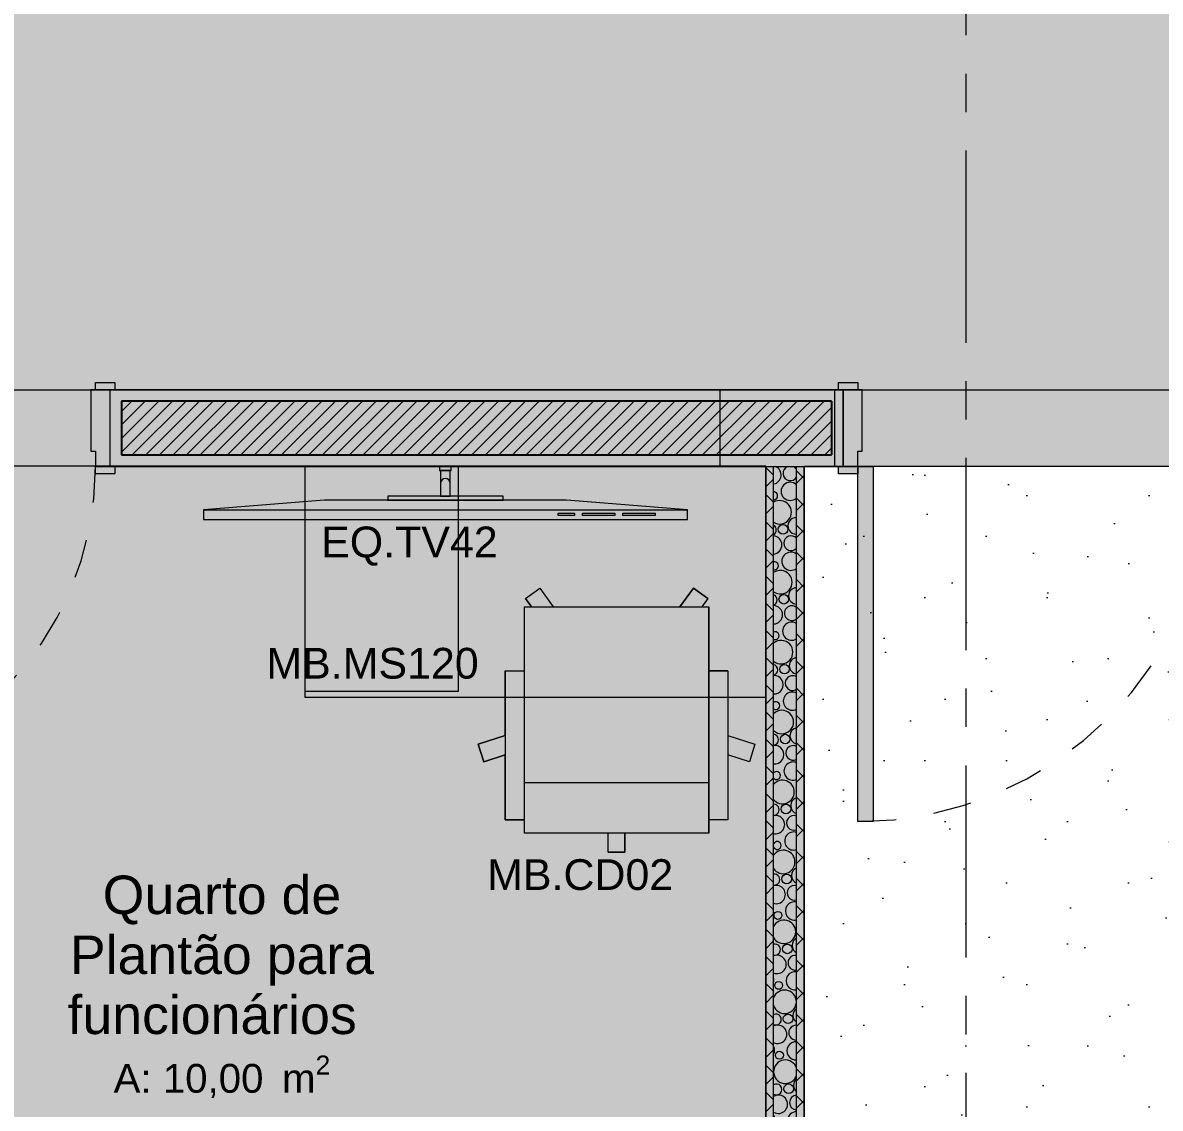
# Model space of a CAD drawing. Header units: metres. Extents: x -77 to 21.6, y -70.6 to -27.7.
# Drawn here: x -62.594 to -59.633, y -40.074 to -37.249 of the extents above; entities that cross this region are included whole.
import ezdxf

# ---------------------------------------------------------------- set-up
doc = ezdxf.new("R2010")
doc.units = ezdxf.units.M
doc.header["$MEASUREMENT"] = 0
doc.linetypes.add('Dashed', pattern=[0.07, 0.045, -0.025])
doc.linetypes.add('Dot & Dashed', pattern=[0.6, 0.5, -0.05, 0, -0.05])
for name, color, linetype, lineweight in [('0_Caneta_No__99', 7, 'Continuous', 20), ('Concreto moldado in loco_Pilares.IFC Model_Caneta_No__241', 7, 'Continuous', 13), ('Concreto moldado in loco_Pilares.IFC Model_Caneta_No__4', 7, 'Continuous', 20), ('LAJES.EST_Caneta_No__96', 252, 'Continuous', 0), ('MOBILIÁRIO_Caneta_No__96', 252, 'Continuous', 0), ('NOTAS-LAYOUT.EXEC_Caneta_No__99', 7, 'Continuous', 20), ('PAREDE CONSTRUIR_Caneta_No__241', 7, 'Continuous', 13), ('PAREDE CONSTRUIR_Caneta_No__3', 7, 'Continuous', 25), ('PAREDE CONSTRUIR_Caneta_No__83', 84, 'Continuous', 0), ('PAREDE CONSTRUIR_Caneta_No__96', 252, 'Continuous', 0), ('Portas Archicad_Caneta_No__241', 7, 'Continuous', 13), ('Selos de Zona Archicad_Caneta_No__11', 7, 'Continuous', 5)]:
    doc.layers.add(name, color=color, linetype=linetype, lineweight=lineweight)
for name, color, linetype in [('Concreto moldado in loco_Pilares.IFC Model', 7, 'Continuous'), ('NOTAS-LAYOUT.EXEC', 7, 'Continuous'), ('PAREDE CONSTRUIR', 7, 'Continuous'), ('Portas Archicad', 7, 'Continuous'), ('ZONA', 7, 'Continuous')]:
    doc.layers.add(name, color=color, linetype=linetype)
for name, color, linetype, lineweight, true_color in [('LAJES.EST_Caneta_No__18', 7, 'Continuous', 0, 0xdfdfdf), ('LAJES.EST_Caneta_No__254', 7, 'Continuous', 0, 0xd1c9ad), ('MOBILIÁRIO_Caneta_No__19', 7, 'Continuous', 0, 0xe9e9e9), ('Portas Archicad_Caneta_No__9', 7, 'Continuous', 5, 0x020202), ('Portas Archicad_Caneta_No__97', 7, 'Continuous', 5, 0x6b6b6b), ('ZONA_Caneta_No__56', 7, 'Continuous', 0, 0xffe495)]:
    doc.layers.add(name, color=color, linetype=linetype, lineweight=lineweight, true_color=true_color)
doc.styles.add('GENERATED_STYLE_1', font='arial.ttf')
pattern_1 = [(45, (0, 0.5), (-0.159099, 0.159099), [0, -0.15, 0, -0.225]), (110, (0.5, 0.5), (0.21143084, 0.07695453), [0, -0.11, 0, -0.19])]
pattern_2 = [(45, (0, 0), (-0.03535534, 0.03535534), []), (135, (0, 0), (0.03535534, 0.03535534), [])]
pattern_3 = [(45, (0, 0), (-0.0176776695, 0.0176776695), [])]

# ---------------------------------------------------------------- blocks, each defined once
blk = doc.blocks.new('Quarto de Plantão para funcionários_9_21_6', base_point=(-62.0758, -39.74))
at = {"layer": 'Selos de Zona Archicad_Caneta_No__11', "color": 7, "lineweight": 5, "insert": (-62.0758, -39.4684), "char_height": 0.1, "width": 1, "attachment_point": 2, "line_spacing_factor": 0.936671, "style": 'GENERATED_STYLE_1'}
blk.add_mtext('\\A1;{\\pqc;\\pt0,0.55;\\fArial|b0|i0|c0|p0;\\W1.000000;Quarto de Plantão para funcionários\\fArial|b0|i0|c0|p0;\\W1.000000;\\A1{\\H.66x;\\S^  ;}\\fArial|b0|i0|c0|p0;\\W1.000000;\\fArial|b0|i0|c0|p0;\\W1.000000;\\A1{\\H.66x;\\S^  ;}}', dxfattribs=at)
at = {"layer": 'Selos de Zona Archicad_Caneta_No__11', "color": 7, "lineweight": 5, "insert": (-62.0758, -39.9366), "char_height": 0.075, "attachment_point": 2, "style": 'GENERATED_STYLE_1'}
blk.add_mtext('\\A1;{\\pqc;\\pt0,0.55;\\fArial|b0|i0|c0|p0;\\W1.000000;A: 10,00\\fArial|b0|i0|c0|p0;\\W1.000000;\\A1{\\H.66x;\\S^  ;}\\fArial|b0|i0|c0|p0;\\W1.000000; m\\fArial|b0|i0|c0|p0;\\W1.000000;\\A1{\\H.66x;\\S2^  ;}}', dxfattribs=at)
blk = doc.blocks.new('*X63')
at = {"layer": 'PAREDE CONSTRUIR_Caneta_No__96', "color": 252, "linetype": 'Continuous', "lineweight": 0}
for centre, radius in [((-60.6148, -38.5671), 0.0125), ((-60.6129, -38.7491), 0.0125), ((-60.6111, -38.9311), 0.0125), ((-60.6092, -39.1131), 0.0125), ((-60.6074, -39.2951), 0.0125), ((-60.6055, -39.4771), 0.0125), ((-60.6281, -39.572), 0.0103), ((-60.6037, -39.6591), 0.0125), ((-60.6263, -39.754), 0.0103), ((-60.6018, -39.8411), 0.0125), ((-60.6244, -39.9359), 0.0103), ((-60.6, -40.0231), 0.0125), ((-60.6226, -40.1179), 0.0103), ((-60.5981, -40.2051), 0.0125), ((-60.6207, -40.2999), 0.0103), ((-60.5963, -40.3871), 0.0125), ((-60.6189, -40.4819), 0.0103), ((-60.5944, -40.5691), 0.0125), ((-60.617, -40.6639), 0.0103), ((-60.6245, -40.7529), 0.0143), ((-60.5925, -40.7511), 0.0125), ((-60.6152, -40.8459), 0.0103), ((-60.6226, -40.9349), 0.0143), ((-60.6133, -41.0279), 0.0103), ((-60.6207, -41.1168), 0.0143), ((-60.6115, -41.2099), 0.0103), ((-60.6189, -41.2988), 0.0143), ((-60.6141, -41.3375), 0.0239), ((-60.6096, -41.3919), 0.0103), ((-60.617, -41.4808), 0.0143), ((-60.6122, -41.5195), 0.0239), ((-60.6078, -41.5739), 0.0103), ((-60.6152, -41.6628), 0.0143), ((-60.6104, -41.7015), 0.0239), ((-60.6059, -41.7559), 0.0103), ((-60.6133, -41.8448), 0.0143), ((-60.6085, -41.8835), 0.0239), ((-60.604, -41.9379), 0.0103), ((-60.6115, -42.0268), 0.0143), ((-60.6066, -42.0655), 0.0239)]:
    blk.add_circle(centre, radius, dxfattribs=at)
for centre, radius, start, end in [((-60.6437, -38.4256), 0.0239, 280.0588, 66.5617), ((-60.5957, -38.4212), 0.0192, 114.321, 327.3597), ((-60.5957, -38.4212), 0.0192, 32.6403, 65.679), ((-60.6393, -38.48), 0.0103, 268.3947, 91.6053), ((-60.5962, -38.4684), 0.0237, 45.2313, 314.7688), ((-60.6237, -38.5228), 0.0306, 238.6898, 121.3102), ((-60.6467, -38.5689), 0.0143, 299.9833, 60.0168), ((-60.5811, -38.5583), 0.0213, 85.8405, 274.1596), ((-60.6419, -38.6076), 0.0239, 275.5631, 84.4369), ((-60.5939, -38.6032), 0.0192, 41.8057, 318.1943), ((-60.5944, -38.6503), 0.0237, 51.2533, 308.7467), ((-60.6374, -38.662), 0.0103, 258.0342, 101.9658), ((-60.6218, -38.7048), 0.0306, 234.5326, 125.4674), ((-60.6448, -38.7509), 0.0143, 291.7193, 68.2807), ((-60.5792, -38.7403), 0.0213, 90.8364, 269.1636), ((-60.64, -38.7896), 0.0239, 271.1016, 88.8984), ((-60.592, -38.7852), 0.0192, 49.5528, 310.4472), ((-60.5925, -38.8323), 0.0237, 56.8037, 303.1963), ((-60.6356, -38.844), 0.0103, 247.2543, 112.7457), ((-60.6199, -38.8868), 0.0306, 230.1479, 129.8521), ((-60.5774, -38.9223), 0.0213, 95.8387, 264.1614), ((-60.643, -38.9329), 0.0143, 283.9086, 76.0914), ((-60.6382, -38.9716), 0.0239, 266.6468, 93.3532), ((-60.5901, -38.9672), 0.0192, 56.4899, 303.5101), ((-60.5907, -39.0143), 0.0237, 62.0215, 297.9786), ((-60.6337, -39.026), 0.0103, 235.5314, 124.4687), ((-60.6181, -39.0688), 0.0306, 225.4625, 134.5375), ((-60.5755, -39.1043), 0.0213, 100.8862, 259.1138), ((-60.6411, -39.1149), 0.0143, 276.3549, 83.6451), ((-60.6363, -39.1536), 0.0239, 262.1716, 97.8285), ((-60.5883, -39.1492), 0.0192, 62.908, 297.0921), ((-60.5888, -39.1963), 0.0237, 66.9975, 293.0026), ((-60.6319, -39.208), 0.0103, 221.8178, 138.1822), ((-60.6162, -39.2508), 0.0306, 220.3641, 139.6359), ((-60.5737, -39.2862), 0.0213, 106.021, 253.979), ((-60.6393, -39.2969), 0.0143, 268.9113, 91.0887), ((-60.6345, -39.3356), 0.0239, 257.6476, 102.3524), ((-60.5864, -39.3312), 0.0192, 68.976, 291.024), ((-60.5869, -39.3783), 0.0237, 71.7959, 288.2042), ((-60.63, -39.39), 0.0103, 202.3945, 157.6055), ((-60.6144, -39.4328), 0.0306, 214.6629, 145.3371), ((-60.5718, -39.4682), 0.0213, 111.2919, 248.7081), ((-60.6374, -39.4789), 0.0143, 261.4491, 98.5509), ((-60.6326, -39.5176), 0.0239, 253.0438, 106.9562), ((-60.5846, -39.5131), 0.0192, 74.8056, 285.1945), ((-60.5851, -39.5603), 0.0237, 76.4653, 283.5347), ((-60.6125, -39.6148), 0.0306, 207.9838, 152.0162), ((-60.6356, -39.6609), 0.0143, 253.8368, 106.1632), ((-60.57, -39.6502), 0.0213, 116.7598, 243.2403), ((-60.6307, -39.6996), 0.0239, 248.324, 111.676), ((-60.5827, -39.6951), 0.0192, 80.4776, 279.5224), ((-60.66, -39.7412), 0.0213, 343.7, 16.3), ((-60.5832, -39.7423), 0.0237, 81.0446, 278.9554), ((-60.6107, -39.7968), 0.0306, 199.3264, 160.6736), ((-60.6337, -39.8429), 0.0143, 245.9169, 114.0831), ((-60.5681, -39.8322), 0.0213, 122.5056, 237.4945), ((-60.6289, -39.8815), 0.0239, 243.4439, 116.5561), ((-60.5809, -39.8771), 0.0192, 86.0567, 273.9433), ((-60.6581, -39.9232), 0.0213, 330.771, 29.2291), ((-60.5814, -39.9243), 0.0237, 85.5668, 274.4332), ((-60.6088, -39.9788), 0.0306, 17.0287, 342.9713), ((-60.6319, -40.0249), 0.0143, 237.4695, 122.5305), ((-60.5663, -40.0142), 0.0213, 128.6464, 231.3536), ((-60.627, -40.0635), 0.0239, 238.3459, 121.6541), ((-60.579, -40.0591), 0.0192, 91.5984, 268.4016), ((-60.6563, -40.1052), 0.0213, 321.771, 38.229), ((-60.5795, -40.1063), 0.0237, 90.0614, 269.9386), ((-60.607, -40.1608), 0.0306, 26.4157, 333.5843), ((-60.5644, -40.1962), 0.0213, 135.3688, 224.6313), ((-60.63, -40.2069), 0.0143, 228.1306, 131.8694), ((-60.6252, -40.2455), 0.0239, 232.9504, 127.0497), ((-60.5772, -40.2411), 0.0192, 97.1551, 262.8449), ((-60.6544, -40.2872), 0.0213, 314.2998, 45.7002), ((-60.5777, -40.2883), 0.0237, 94.5564, 265.4436), ((-60.6051, -40.3428), 0.0306, 33.3819, 326.6181), ((-60.5626, -40.3782), 0.0213, 143.0132, 216.9869), ((-60.6282, -40.3889), 0.0143, 217.1439, 142.8562), ((-60.6233, -40.4275), 0.0239, 227.1389, 132.8611), ((-60.5753, -40.4231), 0.0192, 102.7806, 257.2194), ((-60.6526, -40.4692), 0.0213, 307.6823, 52.3177), ((-60.5758, -40.4703), 0.0237, 99.0797, 260.9203), ((-60.6033, -40.5248), 0.0306, 39.2445, 320.7555), ((-60.6263, -40.5709), 0.0143, 202.0573, 157.9427), ((-60.5607, -40.5602), 0.0213, 152.363, 207.637), ((-60.6215, -40.6095), 0.0239, 220.7171, 139.2829), ((-60.5735, -40.6051), 0.0192, 108.5349, 251.4651), ((-60.6507, -40.6512), 0.0213, 301.6112, 58.3889), ((-60.574, -40.6523), 0.0237, 103.6611, 256.339), ((-60.6014, -40.7068), 0.0306, 44.4481, 315.5519), ((-60.5589, -40.7422), 0.0213, 166.6643, 193.3358), ((-60.6196, -40.7915), 0.0239, 213.3158, 146.6843), ((-60.5716, -40.7871), 0.0192, 114.4907, 245.5094), ((-60.5721, -40.8343), 0.0237, 108.3334, 251.6666), ((-60.6489, -40.8332), 0.0213, 295.914, 64.0861), ((-60.5996, -40.8888), 0.0306, 49.2078, 310.7922), ((-60.6621, -40.9253), 0.0237, 342.499, 17.501), ((-60.5907, -40.9331), 0.0125, 27.3964, 332.6037), ((-60.6178, -40.9735), 0.0239, 204.0243, 155.9757), ((-60.5698, -40.9691), 0.0192, 120.7443, 239.2557), ((-60.647, -41.0152), 0.0213, 290.4806, 69.5194), ((-60.5703, -41.0163), 0.0237, 113.136, 246.864), ((-60.5977, -41.0708), 0.0306, 53.6477, 306.3524), ((-60.6603, -41.1073), 0.0237, 331.0856, 28.9144), ((-60.5888, -41.1151), 0.0125, 42.2704, 317.7296), ((-60.6159, -41.1555), 0.0239, 187.6544, 172.3456), ((-60.5679, -41.1511), 0.0192, 127.4357, 232.5643), ((-60.6451, -41.1972), 0.0213, 285.2339, 74.7662), ((-60.5684, -41.1983), 0.0237, 118.1177, 241.8824), ((-60.5958, -41.2527), 0.0306, 57.8471, 302.1529), ((-60.6579, -41.2421), 0.0192, 343.0277, 16.9723), ((-60.6584, -41.2893), 0.0237, 322.8421, 37.1579), ((-60.587, -41.2971), 0.0125, 53.6929, 306.3071), ((-60.566, -41.3331), 0.0192, 134.7919, 225.2082), ((-60.6433, -41.3792), 0.0213, 280.1152, 79.8848), ((-60.5666, -41.3803), 0.0237, 123.3432, 236.6568), ((-60.594, -41.4347), 0.0306, 61.861, 298.139), ((-60.656, -41.4241), 0.0192, 329.2923, 30.7078), ((-60.6566, -41.4713), 0.0237, 315.9395, 44.0605), ((-60.5851, -41.4791), 0.0125, 63.6248, 296.3752), ((-60.5642, -41.5151), 0.0192, 143.2445, 216.7555), ((-60.6414, -41.5612), 0.0213, 275.0772, 84.9228), ((-60.5647, -41.5623), 0.0237, 128.9043, 231.0957), ((-60.6542, -41.6061), 0.0192, 319.7401, 40.26), ((-60.5921, -41.6167), 0.0306, 65.7295, 294.2705), ((-60.6547, -41.6533), 0.0237, 309.8095, 50.1905), ((-60.5833, -41.6611), 0.0125, 72.7596, 287.2404), ((-60.5623, -41.6971), 0.0192, 153.8781, 206.1219), ((-60.6396, -41.7432), 0.0213, 270.0783, 89.9217), ((-60.5628, -41.7443), 0.0237, 134.9419, 225.0581), ((-60.6523, -41.7881), 0.0192, 311.7942, 48.2058), ((-60.5903, -41.7987), 0.0306, 69.4836, 290.5165), ((-60.6528, -41.8353), 0.0237, 304.1851, 55.8149), ((-60.5814, -41.8431), 0.0125, 81.4591, 278.5409), ((-60.5605, -41.8791), 0.0192, 174.0001, 185.9999), ((-60.6377, -41.9252), 0.0213, 265.0801, 94.92), ((-60.561, -41.9263), 0.0237, 141.6984, 218.3017), ((-60.6505, -41.9701), 0.0192, 304.7359, 55.2641), ((-60.5884, -41.9807), 0.0306, 73.1476, 286.8525), ((-60.651, -42.0173), 0.0237, 298.9142, 61.0858), ((-60.5796, -42.0251), 0.0125, 89.9628, 270.0373), ((-60.6359, -42.1072), 0.0213, 19.2352, 99.9562), ((-60.5591, -42.1083), 0.0237, 149.6695, 159.9929)]:
    blk.add_arc(centre, radius, start, end, dxfattribs=at)
blk = doc.blocks.new('Door 26_3')
at = {"layer": 'Portas Archicad', "linetype": 'Continuous', "lineweight": 0, "true_color": 0xffffff}
for points in [[(0.462, 0.924), (0.422, 0.924), (0.422, 0), (0.462, 0)], [(-0.462, 0), (-0.462, 0.019), (-0.512, 0.019), (-0.512, 0)], [(-0.45, -0.2), (-0.45, -0.04), (-0.462, -0.04), (-0.462, 0), (-0.5, 0), (-0.5, -0.2)], [(0.5, -0.2), (0.5, 0), (0.462, 0), (0.462, -0.04), (0.45, -0.04), (0.45, -0.2)], [(0.462, 0.019), (0.462, 0), (0.512, 0), (0.512, 0.019)], [(-0.462, -0.219), (-0.462, -0.2), (-0.512, -0.2), (-0.512, -0.219)], [(0.462, -0.2), (0.462, -0.219), (0.512, -0.219), (0.512, -0.2)]]:
    blk.add_hatch(color=7, dxfattribs=at).paths.add_polyline_path(points)
at = {"layer": 'Portas Archicad_Caneta_No__241', "color": 7, "linetype": 'Continuous', "lineweight": 13}
for p, q in [((-0.512, 0), (-0.5, 0)), ((-0.512, 0), (-0.5, 0)), ((-0.5, 0), (-0.5, -0.03)), ((-0.5, 0), (-0.5, -0.03)), ((0.5, 0), (0.5, -0.03)), ((0.5, 0), (0.5, -0.03)), ((0.5, 0), (0.512, 0)), ((0.5, 0), (0.512, 0)), ((-0.5, -0.03), (-0.5, -0.17)), ((-0.5, -0.03), (-0.5, -0.17)), ((-0.5, -0.03), (-0.5, -0.17)), ((-0.5, -0.03), (-0.5, -0.17)), ((0.5, -0.03), (0.5, -0.17)), ((0.5, -0.03), (0.5, -0.17)), ((0.5, -0.03), (0.5, -0.17)), ((0.5, -0.03), (0.5, -0.17)), ((-0.5, -0.17), (-0.5, -0.2)), ((-0.5, -0.17), (-0.5, -0.2)), ((-0.5, -0.17), (-0.5, -0.2)), ((-0.5, -0.17), (-0.5, -0.2)), ((0.5, -0.17), (0.5, -0.2)), ((0.5, -0.17), (0.5, -0.2)), ((0.5, -0.17), (0.5, -0.2)), ((0.5, -0.17), (0.5, -0.2)), ((-0.512, -0.2), (-0.5, -0.2)), ((-0.512, -0.2), (-0.5, -0.2)), ((0.5, -0.2), (0.512, -0.2)), ((0.5, -0.2), (0.512, -0.2))]:
    blk.add_line(p, q, dxfattribs=at)
at = {"layer": 'Portas Archicad_Caneta_No__9', "color": 18, "linetype": 'Continuous', "lineweight": 5, "true_color": 0x020202}
for p, q in [((0.422, 0), (0.422, 0.924)), ((0.422, 0.924), (0.462, 0.924)), ((0.462, 0.924), (0.462, 0)), ((-0.512, 0), (-0.512, 0.019)), ((-0.512, 0.019), (-0.462, 0.019)), ((-0.462, 0), (-0.512, 0)), ((-0.462, 0), (-0.5, 0)), ((-0.5, 0), (-0.5, -0.2)), ((-0.462, 0.019), (-0.462, 0)), ((-0.462, -0.04), (-0.462, 0)), ((0.462, 0), (0.422, 0)), ((0.462, 0.019), (0.512, 0.019)), ((0.462, 0), (0.462, 0.019)), ((0.512, 0), (0.462, 0)), ((0.5, 0), (0.462, 0)), ((0.462, 0), (0.462, -0.04)), ((0.5, -0.2), (0.5, 0)), ((0.512, 0.019), (0.512, 0)), ((-0.45, -0.04), (-0.462, -0.04)), ((-0.45, -0.2), (-0.45, -0.04)), ((0.462, -0.04), (0.45, -0.04)), ((0.45, -0.04), (0.45, -0.2)), ((-0.512, -0.219), (-0.512, -0.2)), ((-0.512, -0.2), (-0.462, -0.2)), ((-0.5, -0.2), (-0.45, -0.2)), ((-0.462, -0.2), (-0.462, -0.219)), ((0.45, -0.2), (0.5, -0.2)), ((0.462, -0.2), (0.512, -0.2)), ((0.462, -0.219), (0.462, -0.2)), ((0.512, -0.2), (0.512, -0.219)), ((-0.462, -0.219), (-0.512, -0.219)), ((0.512, -0.219), (0.462, -0.219))]:
    blk.add_line(p, q, dxfattribs=at)
at = {"layer": 'Portas Archicad_Caneta_No__97', "color": 251, "linetype": 'Dashed', "lineweight": 5, "true_color": 0x6b6b6b}
blk.add_arc((0.462, 0), 0.924, 90, 180, dxfattribs=at)
blk = doc.blocks.new('Door 26_4')
at = {"layer": 'Portas Archicad', "linetype": 'Continuous', "lineweight": 0, "true_color": 0xffffff}
for points in [[(0.412, 0.824), (0.372, 0.824), (0.372, 0), (0.412, 0)], [(-0.412, 0), (-0.412, 0.019), (-0.462, 0.019), (-0.462, 0)], [(-0.4, -0.2), (-0.4, -0.04), (-0.412, -0.04), (-0.412, 0), (-0.45, 0), (-0.45, -0.2)], [(0.45, -0.2), (0.45, 0), (0.412, 0), (0.412, -0.04), (0.4, -0.04), (0.4, -0.2)], [(0.412, 0.019), (0.412, 0), (0.462, 0), (0.462, 0.019)], [(-0.412, -0.219), (-0.412, -0.2), (-0.462, -0.2), (-0.462, -0.219)], [(0.412, -0.2), (0.412, -0.219), (0.462, -0.219), (0.462, -0.2)]]:
    blk.add_hatch(color=7, dxfattribs=at).paths.add_polyline_path(points)
at = {"layer": 'Portas Archicad_Caneta_No__241', "color": 7, "linetype": 'Continuous', "lineweight": 13}
for p, q in [((-0.462, 0), (-0.45, 0)), ((-0.462, 0), (-0.45, 0)), ((-0.45, 0), (-0.45, -0.03)), ((-0.45, 0), (-0.45, -0.03)), ((0.45, 0), (0.45, -0.03)), ((0.45, 0), (0.45, -0.03)), ((0.45, 0), (0.462, 0)), ((0.45, 0), (0.462, 0)), ((-0.45, -0.03), (-0.45, -0.17)), ((-0.45, -0.03), (-0.45, -0.17)), ((-0.45, -0.03), (-0.45, -0.17)), ((-0.45, -0.03), (-0.45, -0.17)), ((0.45, -0.03), (0.45, -0.17)), ((0.45, -0.03), (0.45, -0.17)), ((0.45, -0.03), (0.45, -0.17)), ((0.45, -0.03), (0.45, -0.17)), ((-0.45, -0.17), (-0.45, -0.2)), ((-0.45, -0.17), (-0.45, -0.2)), ((-0.45, -0.17), (-0.45, -0.2)), ((-0.45, -0.17), (-0.45, -0.2)), ((0.45, -0.17), (0.45, -0.2)), ((0.45, -0.17), (0.45, -0.2)), ((0.45, -0.17), (0.45, -0.2)), ((0.45, -0.17), (0.45, -0.2)), ((-0.462, -0.2), (-0.45, -0.2)), ((-0.462, -0.2), (-0.45, -0.2)), ((0.45, -0.2), (0.462, -0.2)), ((0.45, -0.2), (0.462, -0.2))]:
    blk.add_line(p, q, dxfattribs=at)
at = {"layer": 'Portas Archicad_Caneta_No__9', "color": 18, "linetype": 'Continuous', "lineweight": 5, "true_color": 0x020202}
for p, q in [((0.372, 0), (0.372, 0.824)), ((0.372, 0.824), (0.412, 0.824)), ((0.412, 0.824), (0.412, 0)), ((-0.462, 0), (-0.462, 0.019)), ((-0.462, 0.019), (-0.412, 0.019)), ((-0.412, 0), (-0.462, 0)), ((-0.412, 0), (-0.45, 0)), ((-0.45, 0), (-0.45, -0.2)), ((-0.412, 0.019), (-0.412, 0)), ((-0.412, -0.04), (-0.412, 0)), ((0.412, 0), (0.372, 0)), ((0.412, 0.019), (0.462, 0.019)), ((0.412, 0), (0.412, 0.019)), ((0.462, 0), (0.412, 0)), ((0.45, 0), (0.412, 0)), ((0.412, 0), (0.412, -0.04)), ((0.45, -0.2), (0.45, 0)), ((0.462, 0.019), (0.462, 0)), ((-0.4, -0.04), (-0.412, -0.04)), ((-0.4, -0.2), (-0.4, -0.04)), ((0.412, -0.04), (0.4, -0.04)), ((0.4, -0.04), (0.4, -0.2)), ((-0.462, -0.219), (-0.462, -0.2)), ((-0.462, -0.2), (-0.412, -0.2)), ((-0.45, -0.2), (-0.4, -0.2)), ((-0.412, -0.2), (-0.412, -0.219)), ((0.4, -0.2), (0.45, -0.2)), ((0.412, -0.2), (0.462, -0.2)), ((0.412, -0.219), (0.412, -0.2)), ((0.462, -0.2), (0.462, -0.219)), ((-0.412, -0.219), (-0.462, -0.219)), ((0.462, -0.219), (0.412, -0.219))]:
    blk.add_line(p, q, dxfattribs=at)
at = {"layer": 'Portas Archicad_Caneta_No__97', "color": 251, "linetype": 'Dashed', "lineweight": 5, "true_color": 0x6b6b6b}
blk.add_arc((0.412, 0), 0.824, 90, 180, dxfattribs=at)
blk = doc.blocks.new('Office Chair 04 10[47]_6', base_point=(-61.4057, -38.7253))
at = {"layer": 'MOBILIÁRIO_Caneta_No__19', "linetype": 'Continuous', "lineweight": 0, "true_color": 0xe9e9e9}
blk.add_hatch(color=254, dxfattribs=at).paths.add_polyline_path([(-60.7584, -39.3233), (-60.7584, -39.1538), (-60.7026, -39.1719), (-60.6879, -39.1267), (-60.7584, -39.1038), (-60.7584, -38.9354), (-60.8084, -38.9354), (-60.8084, -38.7687), (-60.8267, -38.7687), (-60.8109, -38.747), (-60.8483, -38.7199), (-60.8837, -38.7687), (-61.213, -38.7687), (-61.2485, -38.7199), (-61.2858, -38.747), (-61.2701, -38.7687), (-61.2884, -38.7687), (-61.2884, -38.9354), (-61.3384, -38.9354), (-61.3384, -39.1038), (-61.4088, -39.1267), (-61.3941, -39.1719), (-61.3384, -39.1538), (-61.3384, -39.3233), (-61.2884, -39.3233), (-61.2884, -39.3577), (-61.0704, -39.3577), (-61.0704, -39.4071), (-61.0264, -39.4071), (-61.0264, -39.3577), (-60.8084, -39.3577), (-60.8084, -39.3233)])
at = {"layer": 'MOBILIÁRIO_Caneta_No__96', "color": 252, "linetype": 'Continuous', "lineweight": 0}
for p, q in [((-61.2858, -38.747), (-61.2485, -38.7199)), ((-61.2485, -38.7199), (-61.213, -38.7687)), ((-60.8483, -38.7199), (-60.8837, -38.7687)), ((-60.8109, -38.747), (-60.8483, -38.7199)), ((-61.2884, -39.3577), (-61.2884, -38.7687)), ((-61.2884, -38.7687), (-60.8084, -38.7687)), ((-61.2884, -39.3577), (-61.2884, -38.7687)), ((-61.2858, -38.747), (-61.2701, -38.7687)), ((-60.8109, -38.747), (-60.8267, -38.7687)), ((-60.8084, -39.3577), (-60.8084, -38.7687)), ((-60.8084, -38.7687), (-60.8084, -39.3577)), ((-60.8084, -39.3577), (-60.8084, -38.7687)), ((-61.3384, -38.9354), (-61.2884, -38.9354)), ((-61.3384, -38.9354), (-61.3384, -39.3233)), ((-61.3384, -38.9354), (-61.2884, -38.9354)), ((-60.7584, -38.9354), (-60.8084, -38.9354)), ((-60.7584, -38.9354), (-60.8084, -38.9354)), ((-60.7584, -38.9354), (-60.7584, -39.3233)), ((-61.3384, -39.1038), (-61.4088, -39.1267)), ((-60.7584, -39.1038), (-60.6879, -39.1267)), ((-61.4088, -39.1267), (-61.3941, -39.1719)), ((-61.3941, -39.1719), (-61.3384, -39.1538)), ((-60.7026, -39.1719), (-60.7584, -39.1538)), ((-60.6879, -39.1267), (-60.7026, -39.1719)), ((-61.2884, -39.2262), (-60.8084, -39.2262)), ((-61.3384, -39.3233), (-61.2884, -39.3233)), ((-60.7584, -39.3233), (-60.8084, -39.3233)), ((-60.8084, -39.3577), (-61.2884, -39.3577)), ((-61.0704, -39.4071), (-61.0704, -39.3577)), ((-61.0264, -39.4071), (-61.0264, -39.3577)), ((-61.0704, -39.4071), (-61.0264, -39.4071))]:
    blk.add_line(p, q, dxfattribs=at)
at = {"layer": 'MOBILIÁRIO_Caneta_No__96', "color": 252, "linetype": 'Continuous', "lineweight": 0, "flags": 128}
blk.add_lwpolyline([(-60.7584, -39.3233), (-60.8084, -39.3233), (-60.8084, -39.3577), (-61.0264, -39.3577), (-61.0264, -39.4071), (-61.0704, -39.4071), (-61.0704, -39.3577), (-61.2884, -39.3577), (-61.2884, -39.3233), (-61.3384, -39.3233), (-61.3384, -39.1538), (-61.3941, -39.1719), (-61.4088, -39.1267), (-61.3384, -39.1038), (-61.3384, -38.9354), (-61.2884, -38.9354), (-61.2884, -38.7687), (-61.2701, -38.7687), (-61.2858, -38.747), (-61.2485, -38.7199), (-61.213, -38.7687), (-60.8837, -38.7687), (-60.8483, -38.7199), (-60.8109, -38.747), (-60.8267, -38.7687), (-60.8084, -38.7687), (-60.8084, -38.9354), (-60.7584, -38.9354), (-60.7584, -39.1038), (-60.6879, -39.1267), (-60.7026, -39.1719), (-60.7584, -39.1538)], close=True, dxfattribs=at)
blk = doc.blocks.new('Office Desk Rect 26[65]_6', base_point=(-60.6596, -38.4037))
at = {"layer": 'MOBILIÁRIO_Caneta_No__19', "linetype": 'Continuous', "lineweight": 0, "true_color": 0xe9e9e9}
blk.add_hatch(color=254, dxfattribs=at).paths.add_polyline_path([(-60.6596, -38.4037), (-61.8596, -38.4037), (-61.8596, -39.0037), (-60.6596, -39.0037)])
at = {"layer": 'MOBILIÁRIO_Caneta_No__96', "color": 252, "linetype": 'Continuous', "lineweight": 0}
for p, q in [((-61.4596, -38.9887), (-61.4596, -38.4037)), ((-61.8596, -38.9887), (-61.4596, -38.9887))]:
    blk.add_line(p, q, dxfattribs=at)
at = {"layer": 'MOBILIÁRIO_Caneta_No__96', "color": 252, "linetype": 'Continuous', "lineweight": 0, "flags": 128}
blk.add_lwpolyline([(-60.6596, -38.4037), (-61.8596, -38.4037), (-61.8596, -39.0037), (-60.6596, -39.0037)], close=True, dxfattribs=at)
blk = doc.blocks.new('Flat Panel TV 26[90]_6', base_point=(-62.1241, -38.5412))
at = {"layer": 'MOBILIÁRIO_Caneta_No__96', "color": 252, "linetype": 'Continuous', "lineweight": 0}
for p, q in [((-62.1241, -38.5162), (-60.8639, -38.5162)), ((-61.2, -38.5312), (-61.2, -38.525)), ((-61.2, -38.525), (-61.158, -38.525)), ((-61.158, -38.5312), (-61.2, -38.5312)), ((-61.158, -38.525), (-61.158, -38.5312)), ((-61.137, -38.5312), (-61.137, -38.525)), ((-61.137, -38.525), (-61.053, -38.525)), ((-61.053, -38.5312), (-61.137, -38.5312)), ((-61.053, -38.525), (-61.053, -38.5312)), ((-61.032, -38.5312), (-61.032, -38.525)), ((-61.032, -38.525), (-60.9479, -38.525)), ((-60.9479, -38.5312), (-61.032, -38.5312)), ((-60.9479, -38.525), (-60.9479, -38.5312))]:
    blk.add_line(p, q, dxfattribs=at)
at = {"layer": 'MOBILIÁRIO_Caneta_No__96', "color": 252, "linetype": 'Continuous', "lineweight": 0, "flags": 128}
for points in [[(-61.509, -38.4137), (-61.479, -38.4137), (-61.479, -38.4037), (-61.509, -38.4037)], [(-61.5065, -38.4812), (-61.4815, -38.4812), (-61.4815, -38.4137), (-61.5065, -38.4137)], [(-62.1241, -38.5412), (-60.8639, -38.5412), (-60.8639, -38.5162), (-61.179, -38.4912), (-61.8091, -38.4912), (-62.1241, -38.5162)], [(-61.644, -38.4912), (-61.344, -38.4912), (-61.344, -38.4812), (-61.644, -38.4812)]]:
    blk.add_lwpolyline(points, close=True, dxfattribs=at)
at = {"layer": 'MOBILIÁRIO_Caneta_No__96', "color": 252, "linetype": 'Continuous', "lineweight": 0}
blk.add_arc((-61.494, -38.4474), 0.0125, 359.9983, 179.9983, dxfattribs=at)
blk = doc.blocks.new('Label_137_6', base_point=(-61.2731, -39.4014))
at = {"layer": 'NOTAS-LAYOUT.EXEC_Caneta_No__99', "color": 7, "lineweight": 20, "insert": (-61.0304, -39.4257), "char_height": 0.08, "attachment_point": 2, "style": 'GENERATED_STYLE_1'}
blk.add_mtext('\\A1;{\\pqc;\\pt0,99;\\fArial|b0|i0|c0|p0;\\W1.000000;MB.CD02\\fArial|b0|i0|c0|p0;\\W1.000000;\\A1{\\H.66x;\\S^  ;}\\fArial|b0|i0|c0|p0;\\W1.000000;\\fArial|b0|i0|c0|p0;\\W1.000000;\\A1{\\H.66x;\\S^  ;}\\fArial|b0|i0|c0|p0;\\W1.000000;\\fArial|b0|i0|c0|p0;\\W1.000000;\\fArial|b0|i0|c0|p0;\\W1.000000;\\fArial|b0|i0|c0|p0;\\W1.000000;\\fArial|b0|i0|c0|p0;\\W1.000000;\\fArial|b0|i0|c0|p0;\\W1.000000;\\fArial|b0|i0|c0|p0;\\W1.000000;\\A1{\\H.66x;\\S^  ;}\\fArial|b0|i0|c0|p0;\\W1.000000;\\fArial|b0|i0|c0|p0;\\W1.000000;\\A1{\\H.66x;\\S^  ;}\\fArial|b0|i0|c0|p0;\\W1.000000;\\fArial|b0|i0|c0|p0;\\W1.000000;\\fArial|b0|i0|c0|p0;\\W1.000000;\\fArial|b0|i0|c0|p0;\\W1.000000;\\fArial|b0|i0|c0|p0;\\W1.000000;\\fArial|b0|i0|c0|p0;\\W1.000000;\\fArial|b0|i0|c0|p0;\\W1.000000;\\A1{\\H.66x;\\S^  ;}\\fArial|b0|i0|c0|p0;\\W1.000000;\\fArial|b0|i0|c0|p0;\\W1.000000;\\A1{\\H.66x;\\S^  ;}\\fArial|b0|i0|c0|p0;\\W1.000000;\\fArial|b0|i0|c0|p0;\\W1.000000;\\fArial|b0|i0|c0|p0;\\W1.000000;\\fArial|b0|i0|c0|p0;\\W1.000000;\\fArial|b0|i0|c0|p0;\\W1.000000;\\fArial|b0|i0|c0|p0;\\W1.000000;\\fArial|b0|i0|c0|p0;\\W1.000000;\\A1{\\H.66x;\\S^  ;}\\fArial|b0|i0|c0|p0;\\W1.000000;\\fArial|b0|i0|c0|p0;\\W1.000000;\\A1{\\H.66x;\\S^  ;}\\fArial|b0|i0|c0|p0;\\W1.000000;\\fArial|b0|i0|c0|p0;\\W1.000000;\\fArial|b0|i0|c0|p0;\\W1.000000;\\fArial|b0|i0|c0|p0;\\W1.000000;\\fArial|b0|i0|c0|p0;\\W1.000000;\\fArial|b0|i0|c0|p0;\\W1.000000;\\fArial|b0|i0|c0|p0;\\W1.000000;\\A1{\\H.66x;\\S^  ;}\\fArial|b0|i0|c0|p0;\\W1.000000;\\fArial|b0|i0|c0|p0;\\W1.000000;\\A1{\\H.66x;\\S^  ;}\\fArial|b0|i0|c0|p0;\\W1.000000;\\fArial|b0|i0|c0|p0;\\W1.000000;\\fArial|b0|i0|c0|p0;\\W1.000000;\\fArial|b0|i0|c0|p0;\\W1.000000;\\fArial|b0|i0|c0|p0;\\W1.000000;\\fArial|b0|i0|c0|p0;\\W1.000000;\\fArial|b0|i0|c0|p0;\\W1.000000;\\A1{\\H.66x;\\S^  ;}\\fArial|b0|i0|c0|p0;\\W1.000000;}', dxfattribs=at)
blk = doc.blocks.new('Label_138_6', base_point=(-61.8473, -38.8514))
at = {"layer": 'NOTAS-LAYOUT.EXEC_Caneta_No__99', "color": 7, "lineweight": 20, "insert": (-61.571, -38.8757), "char_height": 0.08, "attachment_point": 2, "style": 'GENERATED_STYLE_1'}
blk.add_mtext('\\A1;{\\pqc;\\pt0,99;\\fArial|b0|i0|c0|p0;\\W1.000000;MB.MS120\\fArial|b0|i0|c0|p0;\\W1.000000;\\A1{\\H.66x;\\S^  ;}\\fArial|b0|i0|c0|p0;\\W1.000000;\\fArial|b0|i0|c0|p0;\\W1.000000;\\A1{\\H.66x;\\S^  ;}\\fArial|b0|i0|c0|p0;\\W1.000000;\\fArial|b0|i0|c0|p0;\\W1.000000;\\fArial|b0|i0|c0|p0;\\W1.000000;\\fArial|b0|i0|c0|p0;\\W1.000000;\\fArial|b0|i0|c0|p0;\\W1.000000;\\fArial|b0|i0|c0|p0;\\W1.000000;\\fArial|b0|i0|c0|p0;\\W1.000000;\\A1{\\H.66x;\\S^  ;}\\fArial|b0|i0|c0|p0;\\W1.000000;\\fArial|b0|i0|c0|p0;\\W1.000000;\\A1{\\H.66x;\\S^  ;}\\fArial|b0|i0|c0|p0;\\W1.000000;\\fArial|b0|i0|c0|p0;\\W1.000000;\\fArial|b0|i0|c0|p0;\\W1.000000;\\fArial|b0|i0|c0|p0;\\W1.000000;\\fArial|b0|i0|c0|p0;\\W1.000000;\\fArial|b0|i0|c0|p0;\\W1.000000;\\fArial|b0|i0|c0|p0;\\W1.000000;\\A1{\\H.66x;\\S^  ;}\\fArial|b0|i0|c0|p0;\\W1.000000;\\fArial|b0|i0|c0|p0;\\W1.000000;\\A1{\\H.66x;\\S^  ;}\\fArial|b0|i0|c0|p0;\\W1.000000;\\fArial|b0|i0|c0|p0;\\W1.000000;\\fArial|b0|i0|c0|p0;\\W1.000000;\\fArial|b0|i0|c0|p0;\\W1.000000;\\fArial|b0|i0|c0|p0;\\W1.000000;\\fArial|b0|i0|c0|p0;\\W1.000000;\\fArial|b0|i0|c0|p0;\\W1.000000;\\A1{\\H.66x;\\S^  ;}\\fArial|b0|i0|c0|p0;\\W1.000000;\\fArial|b0|i0|c0|p0;\\W1.000000;\\A1{\\H.66x;\\S^  ;}\\fArial|b0|i0|c0|p0;\\W1.000000;\\fArial|b0|i0|c0|p0;\\W1.000000;\\fArial|b0|i0|c0|p0;\\W1.000000;\\fArial|b0|i0|c0|p0;\\W1.000000;\\fArial|b0|i0|c0|p0;\\W1.000000;\\fArial|b0|i0|c0|p0;\\W1.000000;\\fArial|b0|i0|c0|p0;\\W1.000000;\\A1{\\H.66x;\\S^  ;}\\fArial|b0|i0|c0|p0;\\W1.000000;\\fArial|b0|i0|c0|p0;\\W1.000000;\\A1{\\H.66x;\\S^  ;}\\fArial|b0|i0|c0|p0;\\W1.000000;\\fArial|b0|i0|c0|p0;\\W1.000000;\\fArial|b0|i0|c0|p0;\\W1.000000;\\fArial|b0|i0|c0|p0;\\W1.000000;\\fArial|b0|i0|c0|p0;\\W1.000000;\\fArial|b0|i0|c0|p0;\\W1.000000;\\fArial|b0|i0|c0|p0;\\W1.000000;\\A1{\\H.66x;\\S^  ;}\\fArial|b0|i0|c0|p0;\\W1.000000;}', dxfattribs=at)
blk = doc.blocks.new('Label_139_6', base_point=(-61.7056, -38.5357))
at = {"layer": 'NOTAS-LAYOUT.EXEC_Caneta_No__99', "color": 7, "lineweight": 20, "insert": (-61.475, -38.56), "char_height": 0.08, "attachment_point": 2, "style": 'GENERATED_STYLE_1'}
blk.add_mtext('\\A1;{\\pqc;\\pt0,99;\\fArial|b0|i0|c0|p0;\\W1.000000;EQ.TV42\\fArial|b0|i0|c0|p0;\\W1.000000;\\A1{\\H.66x;\\S^  ;}\\fArial|b0|i0|c0|p0;\\W1.000000;\\fArial|b0|i0|c0|p0;\\W1.000000;\\A1{\\H.66x;\\S^  ;}\\fArial|b0|i0|c0|p0;\\W1.000000;\\fArial|b0|i0|c0|p0;\\W1.000000;\\fArial|b0|i0|c0|p0;\\W1.000000;\\fArial|b0|i0|c0|p0;\\W1.000000;\\fArial|b0|i0|c0|p0;\\W1.000000;\\fArial|b0|i0|c0|p0;\\W1.000000;\\fArial|b0|i0|c0|p0;\\W1.000000;\\A1{\\H.66x;\\S^  ;}\\fArial|b0|i0|c0|p0;\\W1.000000;\\fArial|b0|i0|c0|p0;\\W1.000000;\\A1{\\H.66x;\\S^  ;}\\fArial|b0|i0|c0|p0;\\W1.000000;\\fArial|b0|i0|c0|p0;\\W1.000000;\\fArial|b0|i0|c0|p0;\\W1.000000;\\fArial|b0|i0|c0|p0;\\W1.000000;\\fArial|b0|i0|c0|p0;\\W1.000000;\\fArial|b0|i0|c0|p0;\\W1.000000;\\fArial|b0|i0|c0|p0;\\W1.000000;\\A1{\\H.66x;\\S^  ;}\\fArial|b0|i0|c0|p0;\\W1.000000;\\fArial|b0|i0|c0|p0;\\W1.000000;\\A1{\\H.66x;\\S^  ;}\\fArial|b0|i0|c0|p0;\\W1.000000;\\fArial|b0|i0|c0|p0;\\W1.000000;\\fArial|b0|i0|c0|p0;\\W1.000000;\\fArial|b0|i0|c0|p0;\\W1.000000;\\fArial|b0|i0|c0|p0;\\W1.000000;\\fArial|b0|i0|c0|p0;\\W1.000000;\\fArial|b0|i0|c0|p0;\\W1.000000;\\A1{\\H.66x;\\S^  ;}\\fArial|b0|i0|c0|p0;\\W1.000000;\\fArial|b0|i0|c0|p0;\\W1.000000;\\A1{\\H.66x;\\S^  ;}\\fArial|b0|i0|c0|p0;\\W1.000000;\\fArial|b0|i0|c0|p0;\\W1.000000;\\fArial|b0|i0|c0|p0;\\W1.000000;\\fArial|b0|i0|c0|p0;\\W1.000000;\\fArial|b0|i0|c0|p0;\\W1.000000;\\fArial|b0|i0|c0|p0;\\W1.000000;\\fArial|b0|i0|c0|p0;\\W1.000000;\\A1{\\H.66x;\\S^  ;}\\fArial|b0|i0|c0|p0;\\W1.000000;\\fArial|b0|i0|c0|p0;\\W1.000000;\\A1{\\H.66x;\\S^  ;}\\fArial|b0|i0|c0|p0;\\W1.000000;\\fArial|b0|i0|c0|p0;\\W1.000000;\\fArial|b0|i0|c0|p0;\\W1.000000;\\fArial|b0|i0|c0|p0;\\W1.000000;\\fArial|b0|i0|c0|p0;\\W1.000000;\\fArial|b0|i0|c0|p0;\\W1.000000;\\fArial|b0|i0|c0|p0;\\W1.000000;\\A1{\\H.66x;\\S^  ;}\\fArial|b0|i0|c0|p0;\\W1.000000;}', dxfattribs=at)

msp = doc.modelspace()

# ---------------------------------------------------------------- hatches: boundary and pattern name
at = {"layer": 'Concreto moldado in loco_Pilares.IFC Model', "linetype": 'Continuous', "lineweight": 0, "true_color": 0x000000}
msp.add_hatch(color=18, dxfattribs=at).paths.add_polyline_path([(-60.7796, -38.2037), (-60.7796, -38.4037), (-60.4796, -38.4037), (-60.4796, -38.2037)])
at = {"layer": 'LAJES.EST_Caneta_No__18', "linetype": 'Continuous', "lineweight": 0, "true_color": 0xdfdfdf}
h = msp.add_hatch(dxfattribs=at)
h.set_pattern_fill('Piso_Externo__0006', color=254, style=0, pattern_type=2)
h.set_pattern_definition([(45, (0, 0.6), (-0.1909188, 0.1909188), [0, -0.18, 0, -0.27]), (110, (0.6, 0.6), (0.253717, 0.09234544), [0, -0.132, 0, -0.228])])
h.paths.add_polyline_path([(-76.514, -65.1016), (-73.814, -65.1016, -0.414214), (-75.814, -67.1016), (-66.814, -67.1016, -0.414214), (-68.814, -65.1016), (-68.814, -62.301), (-68.814, -45.4002, -0.414214), (-66.514, -43.1002), (-65.914, -43.1002), (-65.914, -42.3002), (-66.514, -42.3002), (-66.514, -38.2041), (-65.114, -38.2041), (-65.114, -36.7038), (-66.514, -36.7038), (-66.514, -32.5997), (-65.114, -32.5997), (-56.714, -32.5997), (-53.814, -32.5997), (-44.014, -32.5997), (-44.014, -42.3002), (-53.814, -42.3002), (-53.814, -47.1002), (-44.014, -47.1002), (-44.014, -50.8516), (-45.6136, -50.8516), (-45.6136, -52.3506), (-44.014, -52.3506), (-44.014, -60.3006), (-48.9163, -60.3006), (-48.9163, -61.1006), (-44.3609, -61.1006), (-44.3609, -67.1016), (-44.014, -67.1016), (-41.514, -67.1016), (-41.514, -28.1016), (-41.714, -28.1016), (-41.714, -60.3006), (-43.014, -60.3006), (-43.014, -30.0016), (-66.514, -30.0016), (-66.514, -28.1016), (-76.514, -28.1016)])
h.paths.add_polyline_path([(-73.814, -45.1016), (-76.314, -45.1016), (-76.314, -43.0892), (-75.7984, -43.0908, -0.414214), (-73.8139, -45.0876)], flags=0)
h.paths.add_polyline_path([(-73.814, -45.5846, -0.009328), (-73.814, -45.6604)], flags=0)
h.paths.add_polyline_path([(-52.814, -46.3002), (-52.814, -43.1002), (-44.014, -43.1002), (-44.014, -46.3002)], flags=0)
h.paths.add_polyline_path([(-67.714, -34.1), (-76.314, -34.1), (-76.314, -32.5997), (-67.714, -32.5997)], flags=0)
at = {"layer": 'LAJES.EST_Caneta_No__254', "linetype": 'Continuous', "lineweight": 0, "true_color": 0xd1c9ad}
h = msp.add_hatch(dxfattribs=at)
h.set_pattern_fill('Haie_OD_0006', color=9, style=0, pattern_type=2)
h.set_pattern_definition(pattern_1)
h.paths.add_polyline_path([(-65.114, -47.1002), (-66.514, -47.1002), (-66.514, -60.3006), (-56.514, -60.3006), (-44.014, -60.3006), (-44.014, -56.6006), (-50.5957, -56.6006), (-50.5957, -54.2479), (-52.6157, -54.2479), (-52.6157, -52.5506), (-50.5957, -52.5506), (-45.6136, -52.5506), (-45.6136, -50.8516), (-44.014, -50.8516), (-44.014, -47.1002), (-53.814, -47.1002), (-53.814, -42.3002), (-44.014, -42.3002), (-44.014, -37.1002), (-51.174, -37.1002), (-51.174, -32.5997), (-53.814, -32.5997), (-56.714, -32.5997), (-58.7637, -32.5997), (-58.7637, -34.9038), (-63.464, -34.9038), (-63.464, -36.5038), (-65.114, -36.5038), (-65.114, -38.4037), (-63.464, -38.4037), (-63.464, -42.1002), (-65.114, -42.1002), (-65.114, -42.3002)])
h.paths.add_polyline_path([(-60.5596, -42.1002), (-60.5596, -38.4037), (-58.8637, -38.4037), (-58.8637, -42.1002)], flags=0)
h.paths.add_polyline_path([(-59.064, -48.7001), (-59.064, -47.3002), (-56.714, -47.3002), (-56.714, -48.7001)], flags=0)
at = {"layer": 'LAJES.EST_Caneta_No__96', "linetype": 'Continuous', "lineweight": 0}
h = msp.add_hatch(dxfattribs=at)
h.set_pattern_fill('Haie_OD_0006', color=252, style=0, pattern_type=2)
h.set_pattern_definition(pattern_1)
h.paths.add_polyline_path([(-60.5596, -42.1002), (-58.8637, -42.1002), (-58.8637, -38.4037), (-60.5596, -38.4037)])
at = {"layer": 'PAREDE CONSTRUIR', "linetype": 'Continuous', "lineweight": 0, "true_color": 0xffffff}
for points in [[(-60.5596, -38.2037), (-62.3671, -38.2037), (-62.3371, -38.2337), (-60.5596, -38.2337)], [(-62.3371, -38.2337), (-62.3671, -38.2037), (-62.3671, -38.3737), (-62.3371, -38.3737)], [(-60.5596, -38.2337), (-60.4885, -38.2337), (-60.4585, -38.2037), (-60.5596, -38.2037)], [(-60.4885, -38.2337), (-60.4885, -38.3737), (-60.4585, -38.3737), (-60.4585, -38.2037)], [(-60.5596, -38.3737), (-62.3671, -38.3737), (-62.3671, -38.4037), (-60.5596, -38.4037)], [(-60.4585, -38.3737), (-60.5596, -38.3737), (-60.5596, -38.4037), (-60.4585, -38.4037)]]:
    msp.add_hatch(color=7, dxfattribs=at).paths.add_polyline_path(points)
at = {"layer": 'PAREDE CONSTRUIR', "linetype": 'Continuous', "lineweight": 0, "true_color": 0x000000}
h = msp.add_hatch(dxfattribs=at)
h.set_pattern_fill('common_brick_0006', color=18, style=0, pattern_type=2)
h.set_pattern_definition(pattern_3)
h.paths.add_polyline_path([(-62.3371, -38.3737), (-60.5596, -38.3737), (-60.5596, -38.2337), (-62.3371, -38.2337)])
h = msp.add_hatch(dxfattribs=at)
h.set_pattern_fill('common_brick_0006', color=18, style=0, pattern_type=2)
h.set_pattern_definition(pattern_3)
h.paths.add_polyline_path([(-60.5596, -38.3737), (-60.4885, -38.3737), (-60.4885, -38.2337), (-60.5596, -38.2337)])
at = {"layer": 'PAREDE CONSTRUIR_Caneta_No__83', "linetype": 'Continuous', "lineweight": 0}
h = msp.add_hatch(dxfattribs=at)
h.set_pattern_fill('Placomur_0006', color=84, style=0, pattern_type=2)
h.set_pattern_definition(pattern_2)
h.paths.add_polyline_path([(-60.6396, -42.1002), (-60.6396, -38.4037), (-60.6596, -38.4037), (-60.6596, -42.1002)])
h = msp.add_hatch(dxfattribs=at)
h.set_pattern_fill('Placomur_0006', color=84, style=0, pattern_type=2)
h.set_pattern_definition(pattern_2)
h.paths.add_polyline_path([(-60.5596, -42.1002), (-60.5596, -38.4037), (-60.5796, -38.4037), (-60.5796, -42.1002)])

# ---------------------------------------------------------------- linework, layer by layer
at = {"layer": '0_Caneta_No__99', "color": 7, "linetype": 'Dot & Dashed', "lineweight": 20}
msp.add_line((-60.1393, -27.9815), (-60.1393, -67.6566), dxfattribs=at)
at = {"layer": 'Concreto moldado in loco_Pilares.IFC Model_Caneta_No__241', "color": 7, "linetype": 'Continuous', "lineweight": 13, "flags": 128}
msp.add_lwpolyline([(-60.7796, -38.2037), (-60.7796, -38.4037), (-60.4796, -38.4037), (-60.4796, -38.2037)], close=True, dxfattribs=at)
at = {"layer": 'Concreto moldado in loco_Pilares.IFC Model_Caneta_No__4', "color": 7, "linetype": 'Continuous', "lineweight": 20, "flags": 128}
msp.add_lwpolyline([(-60.7796, -38.2037), (-60.7796, -38.4037), (-60.4796, -38.4037), (-60.4796, -38.2037)], close=True, dxfattribs=at)
at = {"layer": 'PAREDE CONSTRUIR_Caneta_No__241', "color": 7, "linetype": 'Continuous', "lineweight": 13}
for p, q in [((-62.3671, -38.2337), (-62.3671, -38.2037)), ((-62.3671, -38.2337), (-62.3671, -38.2037)), ((-62.3551, -38.2037), (-62.3671, -38.2037)), ((-60.4585, -38.2037), (-60.4705, -38.2037)), ((-60.4585, -38.2337), (-60.4585, -38.2037)), ((-60.4585, -38.2337), (-60.4585, -38.2037)), ((-62.3671, -38.3737), (-62.3671, -38.2337)), ((-62.3671, -38.3737), (-62.3671, -38.2337)), ((-60.4585, -38.3737), (-60.4585, -38.2337)), ((-60.4585, -38.3737), (-60.4585, -38.2337)), ((-62.3671, -38.4037), (-62.3671, -38.3737)), ((-60.4585, -38.4037), (-60.4585, -38.3737)), ((-62.3551, -38.4037), (-62.3671, -38.4037)), ((-60.6396, -42.1002), (-60.6396, -38.4037)), ((-60.5796, -42.1002), (-60.5796, -38.4037)), ((-60.4585, -38.4037), (-60.4705, -38.4037))]:
    msp.add_line(p, q, dxfattribs=at)
at = {"layer": 'PAREDE CONSTRUIR_Caneta_No__241', "color": 7, "linetype": 'Continuous', "lineweight": 13, "flags": 128}
for points in [[(-60.5596, -38.2037), (-62.3671, -38.2037)], [(-60.4585, -38.2037), (-60.5596, -38.2037)], [(-62.3671, -38.4037), (-60.5596, -38.4037)], [(-60.6596, -38.4037), (-60.6596, -42.1002)], [(-60.5596, -42.1002), (-60.5596, -38.4037)], [(-60.5596, -38.4037), (-60.4585, -38.4037)]]:
    msp.add_lwpolyline(points, dxfattribs=at)
at = {"layer": 'PAREDE CONSTRUIR_Caneta_No__3', "color": 7, "linetype": 'Continuous', "lineweight": 25}
for p, q in [((-60.5596, -38.2337), (-62.3371, -38.2337)), ((-62.3371, -38.2337), (-62.3371, -38.3737)), ((-60.4885, -38.2337), (-60.5596, -38.2337)), ((-60.4885, -38.2337), (-60.4885, -38.3737)), ((-62.3371, -38.3737), (-60.5596, -38.3737)), ((-60.5596, -38.3737), (-60.4885, -38.3737))]:
    msp.add_line(p, q, dxfattribs=at)
at = {"layer": 'ZONA_Caneta_No__56', "color": 41, "linetype": 'Continuous', "lineweight": 0, "true_color": 0xffe495, "flags": 128}
for points in [[(-64.914, -36.7038), (-64.914, -38.2037), (-56.514, -38.2037), (-56.514, -52.5506), (-62.614, -52.5506), (-62.614, -54.0506), (-56.514, -54.0506), (-56.514, -56.6006), (-54.014, -56.6006), (-54.014, -52.3506), (-45.8136, -52.3506), (-45.8136, -50.8516), (-54.014, -50.8516), (-54.014, -36.7038), (-56.514, -36.7038)], [(-63.364, -42.1001), (-60.6596, -42.1001), (-60.6596, -38.4027), (-63.364, -38.4027)], [(-60.5596, -38.4037), (-60.5596, -42.1002), (-58.8591, -42.1002), (-58.8591, -38.4037)]]:
    msp.add_lwpolyline(points, close=True, dxfattribs=at)

# ---------------------------------------------------------------- block references
at = {"layer": 'MOBILIÁRIO_Caneta_No__96', "color": 252, "linetype": 'Continuous', "lineweight": 0}
for name, p in [('Flat Panel TV 26[90]_6', (-62.1241, -38.5412)), ('Office Desk Rect 26[65]_6', (-60.6596, -38.4037)), ('Office Chair 04 10[47]_6', (-61.4057, -38.7253))]:
    msp.add_blockref(name, p, dxfattribs=at)
at = {"layer": 'NOTAS-LAYOUT.EXEC', "color": 251, "linetype": 'Continuous', "lineweight": 5, "true_color": 0x6b6b6b}
for name, p in [('Label_139_6', (-61.7056, -38.5357)), ('Label_138_6', (-61.8473, -38.8514)), ('Label_137_6', (-61.2731, -39.4014))]:
    msp.add_blockref(name, p, dxfattribs=at)
at = {"layer": 'PAREDE CONSTRUIR', "color": 7, "lineweight": 13}
msp.add_blockref('*X63', (0, 0), dxfattribs=at)
at = {"layer": 'Portas Archicad', "color": 252, "linetype": 'Continuous', "lineweight": 0, "rotation": 180}
for name, p in [('Door 26_4', (-62.8171, -38.4037)), ('Door 26_3', (-59.9585, -38.4037))]:
    msp.add_blockref(name, p, dxfattribs=at)
at = {"layer": 'ZONA', "color": 7, "linetype": 'Continuous', "lineweight": 0}
msp.add_blockref('Quarto de Plantão para funcionários_9_21_6', (-62.0758, -39.74), dxfattribs=at)

doc.saveas('drawing.dxf')
